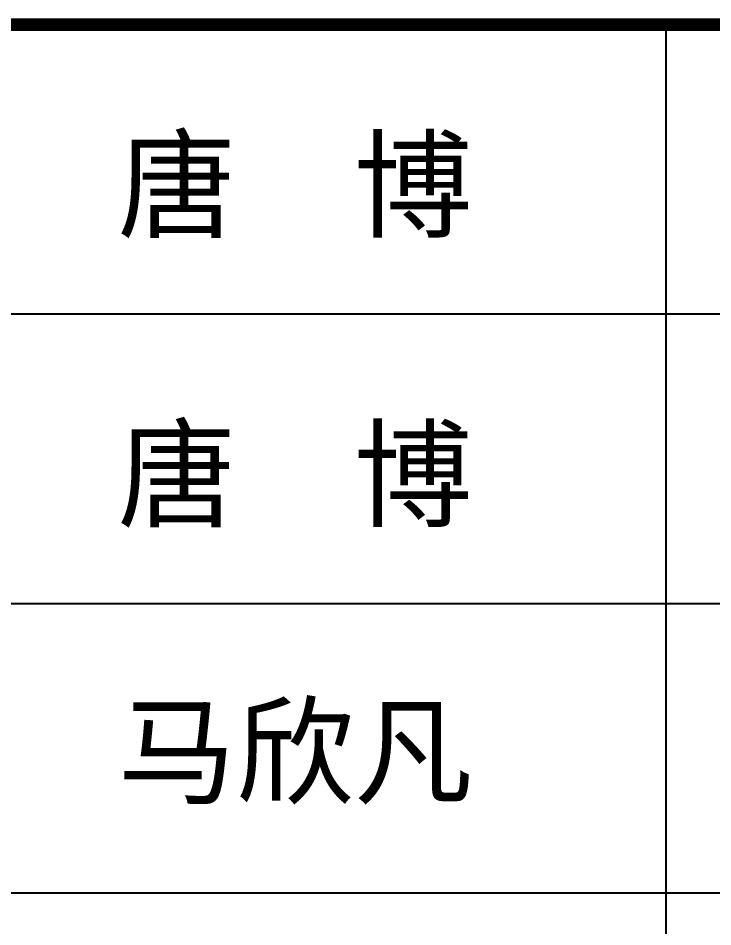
# Model space of a CAD drawing. Extents: x -9422388 to 15610651, y -1992469 to 953794.
# Drawn here: x -2791666 to -2789745, y -292083 to -289571 of the extents above; entities that cross this region are included whole.
import ezdxf

# ---------------------------------------------------------------- set-up
doc = ezdxf.new("R2010")
doc.units = 0
doc.header["$LTSCALE"] = 1000
doc.layers.add('PUB_TITLE', color=4, linetype='Continuous')
doc.styles.add('-宋体', font='', dxfattribs={"width": 0.8})
doc.styles.get('-宋体').set_extended_font_data('SimSun')

# ---------------------------------------------------------------- blocks, each defined once
blk = doc.blocks.new('TQ')
at = {"layer": 'PUB_TITLE'}
for p, q in [((1746756.1, -790954.7), (1750935.6, -790954.7)), ((1746756.1, -791512), (1750935.6, -791512)), ((1746756.1, -792069.3), (1750935.6, -792069.3))]:
    blk.add_line(p, q, dxfattribs=at)
at = {"layer": 'PUB_TITLE', "const_width": 24.4}
blk.add_lwpolyline([(1746756.1, -790397.5), (1750935.6, -790397.5)], dxfattribs=at)
at = {"layer": 'PUB_TITLE'}
blk.add_lwpolyline([(1749542.4, -794298.3), (1749542.4, -790397.5)], dxfattribs=at)
at = {"layer": 'PUB_TITLE', "color": 7, "style": '-宋体', "width": 1.000002}
for s, p in [('唐  博', (1748485.7, -790789.9)), ('唐  博', (1748485.7, -791347.2)), ('马欣凡', (1748485.7, -791880.4))]:
    blk.add_text(s, height=167.18, dxfattribs=at).set_placement(p)
blk = doc.blocks.new('图签')
at = {"xscale": 1.43572, "yscale": 1.43572, "zscale": 1.43572}
blk.add_blockref('TQ', (-231624.4, 689572.7), dxfattribs=at)

msp = doc.modelspace()

# ---------------------------------------------------------------- block references
msp.add_blockref('图签', (-5070103.06659, 155628.18041))

doc.saveas('drawing.dxf')
